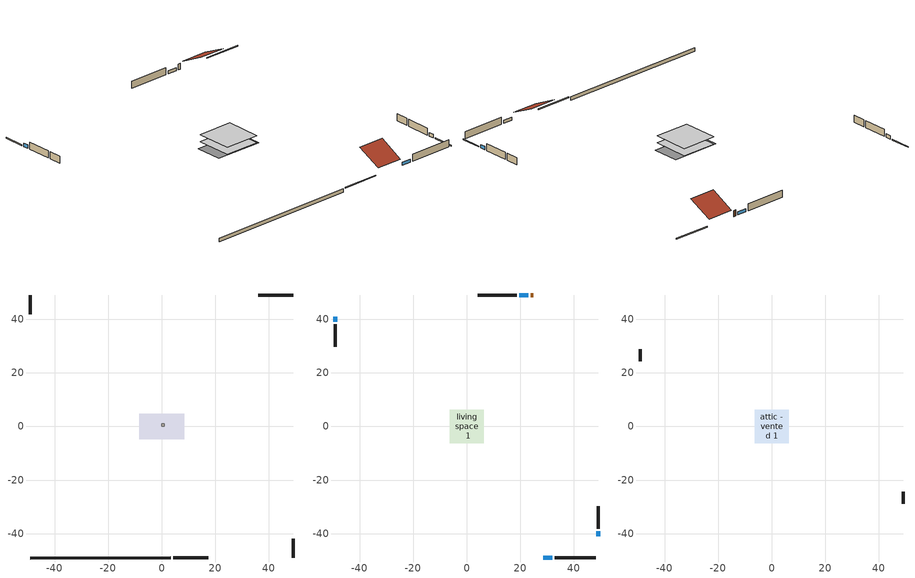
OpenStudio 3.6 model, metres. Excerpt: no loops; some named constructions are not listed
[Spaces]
crawlspace - vented 1
 floor foundation (Slab1 construction): -8.43,-4.68 -8.43,4.68 8.43,4.68 8.43,-4.68 z-0.91
 wall outside (RimJoist1 construction): 4.28,-49.08 17.26,-49.08 z0.3:0.61
 wall outside (RimJoist2 construction): -49.08,49.08 -49.08,41.85 z0.3:0.61
 wall outside (RimJoist3 construction): 49.08,49.08 36.09,49.08 z0.3:0.61
 wall outside (RimJoist4 construction): 49.08,-49.08 49.08,-41.85 z0.3:0.61
 wall foundation (FoundationWall1 construction): -49.08,-49.08 3.35,-49.08 z-0.91:0.3
central ac and furnace airloop ret air space
 floor adiabatic (AdiabaticConst): 0,0 0,1 1,1 1,0 z0
 wall adiabatic (AdiabaticConst): 0,1 0,0 1,0 1,1 0,1 z0:1
 ceiling adiabatic (AdiabaticConst): 1,0 1,1 0,1 0,0 z1
living space 1
 floor to crawlspace - vented 1 (Floor1 construction): -6.28,-6.28 -6.28,6.28 6.28,6.28 6.28,-6.28 z0.3
 wall outside (Wall1 construction): 32.81,-49.08 48.15,-49.08 z0.3:2.74
 wall outside (Wall2 construction): -49.08,38.22 -49.08,29.7 z0.3:2.74
 wall outside (Wall3 construction): 18.7,49.08 4.13,49.08 z0.3:2.74
 wall outside (Wall4 construction): 49.08,-38.22 49.08,-29.7 z0.3:2.74
 wall outside (AdiabaticWallConstruction): 28.51,-49.08 31.88,-49.08 / 23,49.08 19.63,49.08 z0.3:1.4; -49.08,40.92 -49.08,39.15 / 49.08,-40.92 49.08,-39.15 z0.3:1.46
 wall outside (AdiabaticWallConstruction 1): 24.84,49.08 23.93,49.08 z0.3:2.34
 window (WindowConstruction): 28.51,-49.08 31.88,-49.08 z0.3:1.4
 window (WindowConstruction 1): -49.08,40.92 -49.08,39.15 z0.3:1.46
 window (WindowConstruction 2): 23,49.08 19.63,49.08 z0.3:1.4
 window (WindowConstruction 3): 49.08,-40.92 49.08,-39.15 z0.3:1.46
 door (Door): 24.84,49.08 23.93,49.08 z0.3:2.34
attic - vented 1
 floor to living space 1 (Floor2 construction Reversed): -6.28,-6.28 -6.28,6.28 6.28,6.28 6.28,-6.28 z2.74
 wall outside (Wall5 construction): -49.08,28.77 -49.08,24.28 z0.3:2.74
 wall outside (Wall6 construction): 49.08,-28.77 49.08,-24.28 z0.3:2.74
 roof outside (Roof1 construction): 27.58,-49.08,2.74 27.58,-40.68,6.94 18.19,-40.68,6.94 18.19,-49.08,2.74
 roof outside (Roof2 construction): 25.77,49.08,2.74 25.77,40.68,6.94 35.16,40.68,6.94 35.16,49.08,2.74
[Material] Roughness=Rough; Thermal Absorptance=0.9
Name | Thickness {m} | Conductivity {W/m-K} | Density {kg/m3} | Specific Heat {J/kg-K} | Solar Absorptance | Visible Absorptance
gypsum board | 0.0127 | 0.160291 | 801 | 837.4 | 0.6 | 0.6
floor stud and cavity | 0.1397 | 0.923637 | 92.3553 | 1139.71 | 0.7 | 0.7
osb sheathing 0.75 in. | 0.01905 | 0.115458 | 512.64 | 1214.23 | 0.7 | 0.7
floor covering | 0.0127 | 0.0433444 | 54.468 | 1339.84 | 0.6 | 0.6
ceiling loosefill ins | 0.0846667 | 0.0480833 | 16.02 | 1046.75 | 0.7 | 0.7
ceiling stud and cavity | 0.1397 | 0.0920385 | 65.682 | 1177.47 | 0.7 | 0.7
[Construction]
Floor1 construction Reversed: floor covering, osb sheathing 0.75 in., floor stud and cavity
Floor2 construction: ceiling loosefill ins, ceiling stud and cavity, gypsum board
[Schedule:Ruleset]
Name | Default Day Schedule
trans schedule winter=0.85 summer=0.7 | trans schedule winter=0.85 summer=0.7 default day
cooling season schedule | cooling season schedule default day
natural vent schedule | natural vent schedule default day
[Schedule:Day]
trans schedule winter=0.85 summer=0.7 default day; cooling season schedule default day; cooling season schedule allday1; cooling season schedule allday11; natural vent schedule default day: 24, 0, 0
trans schedule winter=0.85 summer=0.7 allday1; trans schedule winter=0.85 summer=0.7 allday305: 24, 0, 0.85
trans schedule winter=0.85 summer=0.7 allday91: 24, 0, 0.7
cooling season schedule allday4; natural vent schedule avail day: 24, 0, 1
[Schedule:Rule] Apply Monday=Yes; Apply Wednesday=Yes; Apply Friday=Yes; Date Specification Type=DateRange; Start Day=1; End Day=31
Name | Schedule Ruleset | Rule Order | Day Schedule | Apply Sunday | Apply Tuesday | Apply Thursday | Apply Saturday | Start Month | End Month
trans schedule winter=0.85 summer=0.7 allday ruleset1 | trans schedule winter=0.85 summer=0.7 | 2 | trans schedule winter=0.85 summer=0.7 allday1 | Yes | Yes | Yes | Yes | 1 | 3
trans schedule winter=0.85 summer=0.7 allday ruleset91 | trans schedule winter=0.85 summer=0.7 | 1 | trans schedule winter=0.85 summer=0.7 allday91 | Yes | Yes | Yes | Yes | 4 | 10
trans schedule winter=0.85 summer=0.7 allday ruleset305 | trans schedule winter=0.85 summer=0.7 | 0 | trans schedule winter=0.85 summer=0.7 allday305 | Yes | Yes | Yes | Yes | 11 | 12
cooling season schedule allday ruleset1 | cooling season schedule | 2 | cooling season schedule allday1 | Yes | Yes | Yes | Yes | 1 | 3
cooling season schedule allday ruleset4 | cooling season schedule | 1 | cooling season schedule allday4 | Yes | Yes | Yes | Yes | 4 | 10
cooling season schedule allday ruleset11 | cooling season schedule | 0 | cooling season schedule allday11 | Yes | Yes | Yes | Yes | 11 | 12
natural vent schedule rule | natural vent schedule | 0 | natural vent schedule avail day |  |  |  |  | 1 | 12
